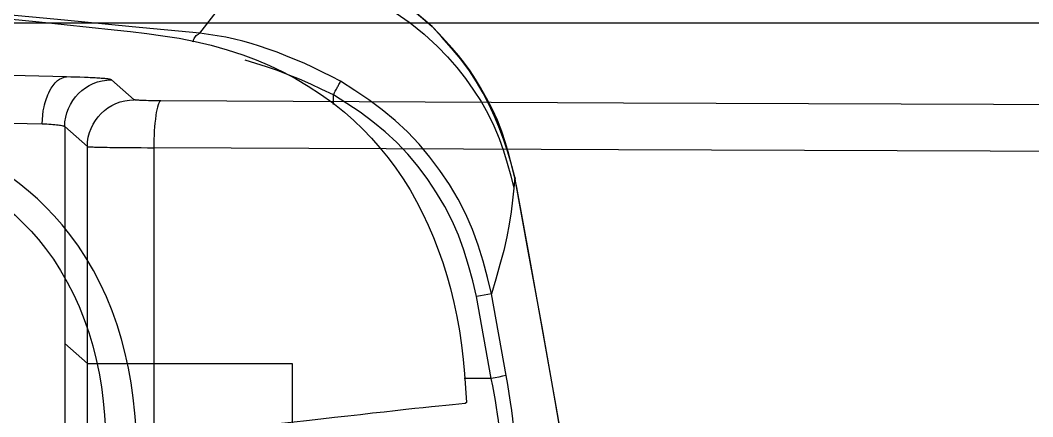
# Model space of a CAD drawing. Header units: millimetres. Extents: x 7294529 to 7346664, y 234399 to 276449.
# Drawn here: x 7322634.9 to 7322699.8, y 249874.1 to 249899.5 of the extents above; entities that cross this region are included whole.
import ezdxf
from ezdxf.xclip import XClip

# ---------------------------------------------------------------- set-up
doc = ezdxf.new("R2010")
doc.units = ezdxf.units.MM
doc.header["$LTSCALE"] = 100
doc.header["$XCLIPFRAME"] = 2
for name, color, linetype in [('BP', 7, 'Continuous'), ('U-59C-EX$0$FUR_욕실', 6, 'Continuous'), ('U-59C-EX$0$HAT', 8, 'Continuous')]:
    doc.layers.add(name, color=color, linetype=linetype)

# ---------------------------------------------------------------- blocks, each defined once
blk = doc.blocks.new('U-59C-EX$0$대변기')
blk.add_wipeout([(22.249, 172.542), (8.912, 147.747), (6.746, 136.341), (0, 0), (6.746, -136.341), (8.912, -147.747), (22.075, -172.29), (48.748, -190.928), (71.393, -195), (166.776, -195), (163.874, -199.595), (211.559, -201.09), (211.593, -201.598), (211.811, -202.635), (212.508, -203.592), (213.122, -203.98), (214.154, -204.198), (220.754, -204.198), (220.754, -206.356), (211.679, -206.357), (211.156, -206.396), (210.27, -206.678), (209.31, -207.428), (208.746, -208.406), (208.586, -209.092), (208.561, -209.456), (208.566, -265.023), (208.683, -265.023), (208.781, -265.75), (209.146, -266.635), (209.439, -267.037), (210.115, -267.628), (210.657, -267.918), (211.055, -268.028), (211.754, -268.123), (489.288, -268.123), (490.393, -267.862), (490.867, -267.712), (491.452, -267.223), (492.007, -266.495), (492.243, -265.953), (492.338, -265.585), (492.393, -265), (492.393, -209.472), (492.274, -208.615), (492.053, -208.038), (491.645, -207.418), (491.175, -206.97), (490.657, -206.651), (490.048, -206.44), (489.564, -206.376), (489.288, -206.356), (294.651, -206.356), (294.651, -204.198), (299.371, -204.198), (299.927, -204.142), (300.815, -203.772), (301.133, -203.526), (301.57, -203.013), (301.802, -202.567), (301.976, -201.864), (301.977, -201.814), (356.763, -202.115), (409.646, -200.732), (451.071, -197.491), (521.76, -184.127), (558.832, -171.77), (607.507, -146.927), (640.318, -121.724), (666.396, -92.635), (682.862, -64.812), (689.365, -48.845), (694.462, -30.579), (696.683, -17.3), (697.462, -8.646), (697.701, 0.017), (696.016, 21.31), (691.269, 41.797), (683.337, 62.602), (669.046, 87.706), (652.78, 108.071), (630.642, 128.959), (599.081, 150.929), (558.195, 170.853), (516.937, 184.225), (478.6, 192.501), (440.581, 197.364), (409.565, 199.556), (375.328, 200.688), (311.092, 200.701), (281.722, 200.871), (251.346, 200.76), (223.329, 200.377), (188.294, 199.951), (182.405, 198.155), (177.518, 194.766), (79.796, 195), (40.704, 194.567), (37.247, 193.227), (37.247, 185.308)]).dxf.layer = 'U-59C-EX$0$FUR_욕실'
at = {"layer": 'U-59C-EX$0$FUR_욕실'}
for p, q in [((321.987, 195), (71.393, 195)), ((177.518, 194.766, 0), (177.518, 194.751, 0)), ((200.942, 191.528), (319.361, 194.282)), ((196.606, 190.066), (198.055, 191.341)), ((183.844, 189.756, 0), (183.844, 190.391, 0)), ((201.052, 188.343), (199.603, 187.068)), ((201.052, 188.343), (201.052, 30.494)), ((209.041, 188.683), (202.495, 188.531)), ((195.349, 186.996), (195.349, 0)), ((199.603, 0), (199.603, 187.068)), ((172.204, 184.952, 0), (172.435, 185.919, 0)), ((172.101, 184.441, 0), (172.204, 184.952, 0)), ((172.225, 185.098, 0), (172.204, 184.987, 0)), ((172.225, 185.098, 0), (172.278, 184.394, 0)), ((171.901, 183.323, 0), (171.89, 183.262, 0)), ((172.766, 172.397, 0), (173.706, 177.643, 0)), ((173.729, 172.225, 0), (174.668, 177.466, 0)), ((201.052, 174.456), (199.603, 173.181)), ((199.603, 173.181), (186.487, 173.181)), ((186.487, 173.181), (186.487, 0)), ((199.603, 173.181), (199.603, 173.181)), ((173.729, 172.225, 0), (175.455, 172.224, 0)), ((175.322, 170.669, 0), (175.406, 170.604, 0))]:
    blk.add_line(p, q, dxfattribs=at)
for centre, radius, start, end in [((198.049, 188.338), 3.003, 0.10692, 89.88074), ((196.599, 187.063), 3.003, 0.10692, 89.88074), ((87.462, 19012.519), 18822.832, 269.9661769, 270.3270496), ((87.937, 18978.659), 18791.97, 269.9644947, 270.3274972), ((193.573, 282.523, 0), 106.745, 259.27388, 259.79894), ((192.632, 280.561, 0), 109.973, 259.59276, 260.10241)]:
    blk.add_arc(centre, radius, start, end, dxfattribs=at)
for points, knots in [([(451.847, 196.232, 0), (445.553, 196.879, 0), (432.963, 198.173, 0), (412.657, 199.478, 0), (391.014, 200.38, 0), (368.136, 200.856, 0), (347.193, 201.018, 0), (328.214, 201.007, 0), (311.185, 200.828, 0), (294.444, 200.49, 0), (276.451, 199.94, 0), (257.294, 199.11, 0), (237.029, 197.926, 0), (217.216, 196.407, 0), (202.89, 195.121, 0), (193.717, 194.093, 0), (189.796, 193.121, 0), (186.226, 191.526, 0), (183.254, 189.513, 0), (180.802, 187.061, 0), (178.865, 184.356, 0), (177.36, 181.291, 0), (176.263, 177.937, 0), (175.559, 174.37, 0), (175.401, 171.903, 0), (175.322, 170.669, 0)], [0, 0, 0, 0, 0.060795, 0.121595, 0.195943, 0.270352, 0.344706, 0.402267, 0.459897, 0.51754, 0.575118, 0.649316, 0.723553, 0.797769, 0.871482, 0.887461, 0.9034, 0.917212, 0.931, 0.942342, 0.953679, 0.964966, 0.976261, 0.988125, 1, 1, 1, 1]), ([(177.518, 194.751, 0), (178.255, 195.395, 0), (179.75, 196.701, 0), (182.405, 198.155, 0), (185.361, 199.216, 0), (187.481, 199.408, 0), (188.56, 199.506, 0)], [0, 0, 0, 0, 0.235161, 0.476872, 0.73393, 1, 1, 1, 1]), ([(188.755, 199.512, 0), (187.763, 199.431, 0), (185.75, 199.266, 0), (182.819, 198.325, 0), (179.987, 196.887, 0), (178.35, 195.481, 0), (177.518, 194.766, 0)], [0, 0, 0, 0, 0.2410881, 0.4891852, 0.7403912, 1, 1, 1, 1]), ([(192.39, 194.32, 0), (198.166, 194.886, 0), (209.719, 196.017, 0), (227.429, 197.343, 0), (240.421, 198.188, 0), (247.632, 198.505, 0), (248.726, 198.554, 0)], [0, 0, 0, 0, 0.314595, 0.629182, 0.94376, 1, 1, 1, 1]), ([(189.356, 198.453, 0), (187.924, 198.349, 0), (184.975, 198.135, 0), (180.754, 196.398, 0), (177.289, 193.832, 0), (174.783, 190.784, 0), (173.107, 187.689, 0), (172.55, 185.474, 0), (172.278, 184.394, 0)], [0, 0, 0, 0, 0.178897, 0.368256, 0.562198, 0.713546, 0.860354, 1, 1, 1, 1]), ([(192.39, 194.32, 0), (191.792, 195.107, 0), (190.597, 196.678, 0), (189.77, 197.862, 0), (189.356, 198.453, 0)], [0, 0, 0, 0, 0.500365, 1, 1, 1, 1]), ([(198.385, -168.282, 0), (198.388, -168.701, 0), (198.4, -170.197, 0), (198.627, -172.741, 0), (199.289, -175.907, 0), (200.445, -178.924, 0), (202.101, -181.665, 0), (204.2, -183.946, 0), (206.811, -185.935, 0), (209.956, -187.493, 0), (213.557, -188.582, 0), (217.277, -189.278, 0), (224.738, -190.197, 0), (238.401, -191.748, 0), (257.976, -193.816, 0), (279.916, -195.742, 0), (301.726, -197.242, 0), (322.265, -198.221, 0), (341.414, -198.776, 0), (359.05, -199.034, 0), (376.888, -199.028, 0), (396.39, -198.738, 0), (417.571, -198.016, 0), (440.368, -196.526, 0), (461.417, -194.336, 0), (480.637, -191.533, 0), (498.012, -188.306, 0), (515.242, -184.344, 0), (531.635, -179.771, 0), (547.174, -174.623, 0), (561.856, -168.97, 0), (576.255, -162.582, 0), (590.289, -155.442, 0), (603.876, -147.535, 0), (616.386, -139.209, 0), (627.839, -130.55, 0), (638.266, -121.655, 0), (648.124, -112.12, 0), (657.309, -101.96, 0), (665.436, -91.558, 0), (672.499, -80.976, 0), (678.555, -70.32, 0), (683.819, -59.252, 0), (688.209, -47.9, 0), (691.679, -36.307, 0), (694.214, -24.537, 0), (695.786, -12.602, 0), (696.305, -1.181, 0), (695.887, 9.642, 0), (694.743, 19.826, 0), (692.887, 29.906, 0), (690.067, 40.933, 0), (686.019, 52.799, 0), (680.514, 65.337, 0), (674.002, 77.385, 0), (666.633, 88.729, 0), (658.497, 99.338, 0), (649.727, 109.251, 0), (640.314, 118.581, 0), (630.356, 127.312, 0), (618.858, 136.273, 0), (605.694, 145.251, 0), (590.78, 154.031, 0), (575.332, 161.876, 0), (559.465, 168.806, 0), (541.951, 175.335, 0), (522.758, 181.244, 0), (501.905, 186.362, 0), (480.646, 190.415, 0), (459.06, 193.454, 0), (437.233, 195.588, 0), (415.665, 196.907, 0), (394.445, 197.638, 0), (373.633, 197.927, 0), (353.05, 197.818, 0), (332.507, 197.384, 0), (312.066, 196.597, 0), (291.744, 195.397, 0), (271.798, 193.901, 0), (255.532, 192.294, 0), (242.697, 191.132, 0), (233.169, 190.375, 0), (223.763, 189.307, 0), (216.129, 188.114, 0), (210.316, 186.524, 0), (206.85, 184.792, 0), (204.178, 182.734, 0), (202.111, 180.499, 0), (200.4, 177.684, 0), (199.171, 174.361, 0), (198.489, 170.79, 0), (198.42, 168.332, 0), (198.385, 167.103, 0)], [0, 0, 0, 0, 0.001013, 0.003622, 0.006228, 0.009035, 0.011841, 0.014627, 0.017416, 0.020908, 0.024426, 0.027971, 0.031501, 0.045381, 0.066017, 0.085104, 0.104198, 0.12328, 0.137934, 0.152601, 0.167268, 0.181921, 0.200236, 0.218565, 0.236881, 0.250956, 0.265043, 0.279128, 0.293198, 0.305689, 0.318219, 0.330762, 0.343296, 0.355806, 0.368283, 0.37916, 0.390074, 0.400992, 0.41189, 0.422754, 0.432485, 0.442242, 0.451997, 0.461726, 0.47128, 0.480865, 0.490446, 0.499993, 0.508129, 0.516286, 0.524445, 0.532584, 0.543445, 0.554344, 0.565246, 0.576112, 0.586613, 0.597144, 0.607694, 0.61824, 0.628753, 0.642488, 0.65626, 0.670054, 0.683843, 0.697592, 0.714681, 0.731786, 0.74888, 0.766406, 0.783944, 0.801471, 0.818416, 0.835382, 0.852348, 0.869292, 0.88688, 0.904485, 0.922096, 0.939692, 0.948425, 0.957164, 0.965892, 0.974611, 0.978706, 0.982792, 0.98541, 0.988024, 0.991033, 0.994042, 0.997019, 1, 1, 1, 1]), ([(172.225, 185.098, 0), (172.464, 186.088, 0), (172.95, 188.1, 0), (174.252, 190.71, 0), (175.794, 192.969, 0), (176.939, 194.152, 0), (177.518, 194.751, 0)], [0, 0, 0, 0, 0.270791, 0.550445, 0.772318, 1, 1, 1, 1]), ([(172.435, 185.919, 0), (172.435, 185.919, 0), (172.713, 186.966, 0), (173.451, 189.044, 0), (175.101, 192.125, 0), (176.68, 193.85, 0), (177.518, 194.766, 0)], [0, 0, 0, 0, 0.000057, 0.313063, 0.635328, 1, 1, 1, 1]), ([(183.38, 191.246, 0), (184.16, 191.648, 0), (185.721, 192.452, 0), (188.053, 193.348, 0), (190.17, 194.017, 0), (191.65, 194.219, 0), (192.39, 194.32, 0)], [0, 0, 0, 0, 0.249697, 0.499449, 0.749698, 1, 1, 1, 1]), ([(192.838, 193.771, 0), (192.812, 193.847, 0), (192.747, 194.032, 0), (192.584, 194.236, 0), (192.453, 194.293, 0), (192.39, 194.32, 0)], [0, 0, 0, 0, 0.2616046, 0.6429837, 1, 1, 1, 1]), ([(183.844, 190.391, 0), (184.815, 190.847, 0), (186.759, 191.76, 0), (188.584, 192.316, 0), (189.497, 192.594, 0)], [0, 0, 0, 0, 0.499774, 1, 1, 1, 1]), ([(198.055, 191.341), (198.075, 191.359), (198.162, 191.375), (198.324, 191.403), (198.579, 191.427), (198.912, 191.452), (199.324, 191.474), (200.009, 191.504), (200.557, 191.519), (200.941, 191.528)], [0, 0, 0, 0, 0.028186, 0.086265, 0.174467, 0.290367, 0.433154, 0.601507, 1, 1, 1, 1]), ([(202.495, 188.531), (202.489, 188.894), (202.429, 189.442), (202.239, 190.136), (201.991, 190.724), (201.614, 191.284), (201.145, 191.516), (200.942, 191.528)], [0, 0, 0, 0, 0.301773, 0.453409, 0.595897, 0.831215, 1, 1, 1, 1]), ([(173.706, 177.643, 0), (174.051, 179.041, 0), (174.742, 181.837, 0), (176.9, 185.61, 0), (179.744, 188.903, 0), (182.168, 190.465, 0), (183.38, 191.246, 0)], [0, 0, 0, 0, 0.249801, 0.499766, 0.749853, 1, 1, 1, 1]), ([(183.844, 190.391, 0), (183.789, 190.491, 0), (183.681, 190.691, 0), (183.538, 190.954, 0), (183.428, 191.158, 0), (183.396, 191.217, 0), (183.38, 191.246, 0)], [0, 0, 0, 0, 0.25, 0.5, 0.75, 1, 1, 1, 1]), ([(174.668, 177.466, 0), (174.995, 178.795, 0), (175.648, 181.452, 0), (177.694, 185.038, 0), (180.392, 188.168, 0), (182.693, 189.65, 0), (183.844, 190.391, 0)], [0, 0, 0, 0, 0.250023, 0.500028, 0.750018, 1, 1, 1, 1]), ([(194.904, 189.994), (195.121, 189.995), (195.518, 190), (195.985, 190.012), (196.285, 190.028), (196.442, 190.037), (196.54, 190.052), (196.594, 190.056), (196.606, 190.066)], [0, 0, 0, 0, 0.381845, 0.69832, 0.819995, 0.912437, 0.972806, 1, 1, 1, 1]), ([(194.904, 189.994), (194.938, 189.985), (195.009, 189.902), (195.127, 189.6), (195.24, 188.971), (195.325, 188.053), (195.347, 187.356), (195.349, 186.996)], [0, 0, 0, 0, 0.034067, 0.09655, 0.321312, 0.648161, 1, 1, 1, 1]), ([(196.405, 167.07, 0), (196.405, 167.07, 0), (196.415, 168.382, 0), (196.579, 170.991, 0), (197.324, 174.804, 0), (198.682, 178.363, 0), (200.538, 181.387, 0), (202.757, 183.784, 0), (205.575, 185.974, 0), (209.203, 187.79, 0), (213.024, 188.934, 0), (215.486, 189.33, 0), (216.433, 189.482, 0)], [0, 0, 0, 0, 0.000002, 0.106732, 0.213329, 0.32269, 0.432016, 0.52638, 0.620826, 0.765115, 0.909718, 1, 1, 1, 1]), ([(202.495, 188.531), (202.303, 188.522), (201.959, 188.502), (201.52, 188.46), (201.239, 188.42), (201.103, 188.379), (201.06, 188.357), (201.052, 188.343)], [0, 0, 0, 0, 0.394723, 0.703633, 0.907827, 0.967538, 1, 1, 1, 1]), ([(199.603, 187.068), (199.567, 187.056), (199.441, 187.056), (199.189, 187.037), (198.799, 187.031), (198.287, 187.019), (197.664, 187.011), (196.673, 187.001), (195.891, 186.997), (195.349, 186.996)], [0, 0, 0, 0, 0.026666, 0.086995, 0.17921, 0.301254, 0.448612, 0.617954, 1, 1, 1, 1]), ([(165.795, 147.063, 0), (166.772, 153.397, 0), (168.726, 166.07, 0), (171.044, 178.681, 0), (172.204, 184.987, 0)], [0, 0, 0, 0, 0.499908, 1, 1, 1, 1]), ([(165.795, 147.063, 0), (166.757, 153.306, 0), (168.682, 165.796, 0), (170.961, 178.226, 0), (172.101, 184.441, 0)], [0, 0, 0, 0, 0.49991, 1, 1, 1, 1]), ([(172.278, 184.394, 0), (172.387, 183.397, 0), (172.606, 181.398, 0), (173.339, 178.897, 0), (173.706, 177.643, 0)], [0, 0, 0, 0, 0.498685, 1, 1, 1, 1]), ([(172.402, 166.395, 0), (172.329, 166.507, 0), (172.181, 166.732, 0), (172.2, 168.139, 0), (172.391, 170.106, 0), (172.641, 171.633, 0), (172.766, 172.397, 0)], [0, 0, 0, 0, 0.250127, 0.500134, 0.750065, 1, 1, 1, 1]), ([(173.381, 167.228, 0), (173.305, 167.321, 0), (173.154, 167.508, 0), (173.168, 168.68, 0), (173.356, 170.322, 0), (173.604, 171.589, 0), (173.729, 172.225, 0)], [0, 0, 0, 0, 0.249995, 0.499467, 0.749267, 1, 1, 1, 1]), ([(175.406, 170.604, 0), (175.935, 170.556, 0), (176.998, 170.459, 0), (179.231, 170.22, 0), (182.023, 169.908, 0), (185.306, 169.537, 0), (188.82, 169.146, 0), (191.325, 168.879, 0), (192.582, 168.746, 0)], [0, 0, 0, 0, 0.159936, 0.320768, 0.503466, 0.687531, 0.843331, 1, 1, 1, 1])]:
    blk.add_open_spline(points, degree=3, knots=knots, dxfattribs=at)
blk = doc.blocks.new('U-59C-EX$0$욕실-39')
at = {"layer": 'U-59C-EX$0$HAT'}
h = blk.add_hatch(dxfattribs=at)
h.set_pattern_fill('_USER', color=256, scale=300, angle=180, double=1, pattern_type=0)
h.set_pattern_definition([(180, (-1320.9, 1400), (-4e-14, -300), []), (270, (-1320.9, 1400), (300, -6e-14), [])])
h.paths.add_polyline_path([(-1320.887, 1400), (0, 1400), (0, 0), (-1320.887, 0)])
h.paths.add_polyline_path([(0, 2300), (-1000, 2300), (-1000, 1440), (0, 1440)])
at = {"layer": 'U-59C-EX$0$FUR_욕실'}
blk.add_blockref('U-59C-EX$0$대변기', (-1469.488, 399.99), dxfattribs=at)
blk = doc.blocks.new('U-59C-EX')
at = {"layer": 'U-59C-EX$0$FUR_욕실'}
blk.add_blockref('U-59C-EX$0$욕실-39', (11285, -1705), dxfattribs=at)

msp = doc.modelspace()

# ---------------------------------------------------------------- block references
at = {"layer": 'BP'}
ref = msp.add_blockref('U-59C-EX', (7332654.356, 251009.377), dxfattribs=dict(at, xscale=-1))
XClip(ref).set_block_clipping_path([(12590, 2135.0000000001), (4674.9999999981, 2134.9999999984), (4074.9999999981, 1534.9999999988), (-145, 1535.0000000005), (-145, -7185.0000000001), (12590, -7184.9999999997)])

doc.saveas('drawing.dxf')
